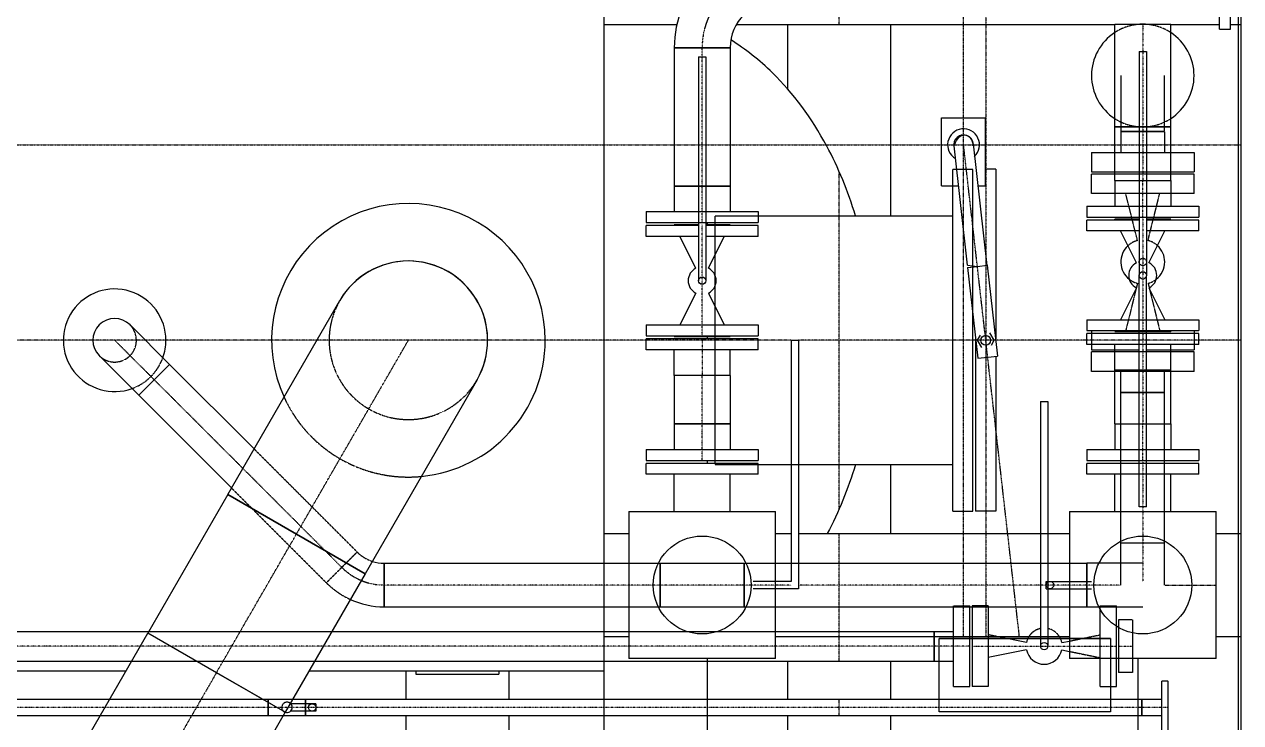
# Model space of a CAD drawing. Header units: millimetres. Extents: x -10011772 to -8149599, y 2847708 to 3434448.
# Drawn here: x -9517823 to -9512854, y 3162098 to 3164951 of the extents above; entities that cross this region are included whole.
import ezdxf

# ---------------------------------------------------------------- set-up
doc = ezdxf.new("R2010")
doc.units = ezdxf.units.MM
for name, pattern in [('DASHDOT2', [0.5, 0.25, -0.125, 0, -0.125]), ('DIVIDE2', [0.625, 0.25, -0.125, 0, -0.125, 0, -0.125]), ('HIDDEN2', [0.1875, 0.125, -0.0625])]:
    doc.linetypes.add(name, pattern=pattern)
doc.layers.add('总平面底图', color=9, linetype='Continuous')

# ---------------------------------------------------------------- blocks, each defined once
blk = doc.blocks.new('总平面底图 爆炸危险区 LOCATION I')
at = {"layer": '总平面底图', "linetype": 'Continuous'}
for p, q in [((217000, 116406.3), (217000, 119406.3)), ((218300, 119406.3), (218300, 116406.3)), ((218257, 118742), (218257, 118856.3)), ((218279.3, 118742), (218279.3, 118856.3)), ((217000, 118751.1), (217148.2, 118751.1)), ((217269.6, 118751.1), (218042.8, 118751.1)), ((217374.8, 118619.4), (217374.8, 118751.1)), ((217585.1, 118360.3), (217585.1, 118751.1)), ((218157.1, 118751.6), (218042.8, 118751.6)), ((218042.8, 118542.4), (218042.8, 118751.6)), ((218089.6, 118751.7), (218089.6, 118751.6)), ((218157.1, 118542.4), (218157.1, 118751.6)), ((218157.1, 118751.1), (218257, 118751.1)), ((218257, 118742), (218279.3, 118742)), ((218279.3, 118751.1), (218300, 118751.1)), ((217142.8, 118703.9), (217257.1, 118703.9)), ((217200, 118703.9), (217142.8, 118703.9)), ((217142.8, 118703.9), (217142.8, 118421.4)), ((217192.5, 118685.2), (217200, 118685.2)), ((217192.5, 118685.2), (217192.5, 118228)), ((217257.1, 118703.9), (217200, 118703.9)), ((217200, 118685.2), (217207.5, 118685.2)), ((217207.5, 118685.2), (217207.5, 118228)), ((217257.1, 118703.9), (217257.1, 118421.4)), ((218092.5, 118696.1), (218100, 118696.1)), ((218092.5, 118696.1), (218092.5, 118238.9)), ((218100, 118696.1), (218107.5, 118696.1)), ((218107.5, 118696.1), (218107.5, 118238.9)), ((217688.9, 118421.7), (217688.9, 118560.6)), ((217688.9, 118560.6), (217778.9, 118560.6)), ((217778.9, 118421.7), (217778.9, 118560.6)), ((218092.5, 118542.4), (218042.8, 118542.4)), ((218042.8, 118542.4), (218092.5, 118542.4)), ((218042.8, 118432.6), (218042.8, 118542.4)), ((218157.1, 118542.4), (218107.5, 118542.4)), ((218107.5, 118542.4), (218157.1, 118542.4)), ((218157.1, 118432.6), (218157.1, 118542.4)), ((217753.3, 118507.8), (217781.5, 118259.3)), ((217742.3, 118259.4), (217714.6, 118503.4)), ((217995.2, 118489.8), (218042.8, 118489.8)), ((217995.2, 118489.8), (217995.2, 118450.2)), ((218157.1, 118489.8), (218204.7, 118489.8)), ((218204.7, 118489.8), (218204.7, 118450.2)), ((217800, 118455.6), (217778.9, 118455.6)), ((217800, 118455.6), (217800, 118101.5)), ((217995.2, 118450.2), (218042.8, 118450.2)), ((218042.8, 118445.7), (217995.2, 118445.7)), ((217995.2, 118406), (217995.2, 118445.7)), ((218157.1, 118450.2), (218204.7, 118450.2)), ((218204.7, 118445.7), (218157.1, 118445.7)), ((218204.7, 118406), (218204.7, 118445.7)), ((217142.8, 118421.4), (217192.5, 118421.4)), ((217142.8, 118421.4), (217142.8, 118369)), ((217192.5, 118421.4), (217142.8, 118421.4)), ((217207.5, 118421.4), (217257.1, 118421.4)), ((217257.1, 118421.4), (217207.5, 118421.4)), ((217257.1, 118421.4), (217257.1, 118369)), ((217688.9, 118421.7), (217723.9, 118421.7)), ((217711.8, 118106.3), (217711.8, 118421.7)), ((217763.1, 118421.7), (217778.9, 118421.7)), ((218042.8, 118432.6), (218092.5, 118432.6)), ((218042.8, 118432.6), (218042.8, 118380.2)), ((218042.8, 118432.6), (218092.5, 118432.6)), ((218107.5, 118432.6), (218157.1, 118432.6)), ((218107.5, 118432.6), (218157.1, 118432.6)), ((218157.1, 118432.6), (218157.1, 118380.2)), ((218042.8, 118406), (217995.2, 118406)), ((218204.7, 118406), (218157.1, 118406)), ((217085.7, 118369), (217192.5, 118369)), ((217085.7, 118369), (217085.7, 118346.7)), ((217207.5, 118369), (217314.3, 118369)), ((217314.3, 118369), (217314.3, 118346.7)), ((217513.2, 118360.3), (217711.8, 118360.3)), ((217985.7, 118380.2), (218092.5, 118380.2)), ((217985.7, 118380.2), (217985.7, 118357.9)), ((218107.5, 118380.2), (218214.3, 118380.2)), ((218214.3, 118380.2), (218214.3, 118357.9)), ((217085.7, 118346.7), (217192.5, 118346.7)), ((217192.5, 118340.8), (217085.7, 118340.8)), ((217085.7, 118318.5), (217085.7, 118340.8)), ((217192.5, 118342.3), (217142.8, 118342.3)), ((217143.6, 118340.8), (217142.8, 118342.3)), ((217207.5, 118346.7), (217314.3, 118346.7)), ((217257.1, 118342.3), (217207.5, 118342.3)), ((217314.3, 118340.8), (217207.5, 118340.8)), ((217210.3, 118346.7), (217210.3, 118342.3)), ((217256.3, 118340.8), (217257.1, 118342.3)), ((217314.3, 118318.5), (217314.3, 118340.8)), ((217985.7, 118357.9), (218092.5, 118357.9)), ((218092.5, 118351.9), (217985.7, 118351.9)), ((217985.7, 118329.6), (217985.7, 118351.9)), ((218092.5, 118353.4), (218042.8, 118353.4)), ((218043.6, 118351.9), (218042.8, 118353.4)), ((218078.4, 118353.4), (218077.3, 118357.9)), ((218107.5, 118357.9), (218214.3, 118357.9)), ((218157.1, 118353.4), (218107.5, 118353.4)), ((218214.3, 118351.9), (218107.5, 118351.9)), ((218121.5, 118353.4), (218122.7, 118357.9)), ((218156.3, 118351.9), (218157.1, 118353.4)), ((218214.3, 118329.6), (218214.3, 118351.9)), ((217192.5, 118318.5), (217085.7, 118318.5)), ((217187.2, 118253.6), (217154.7, 118318.5)), ((217314.3, 118318.5), (217207.5, 118318.5)), ((217212.7, 118253.6), (217245.2, 118318.5)), ((218092.5, 118329.6), (217985.7, 118329.6)), ((218087.2, 118264.5), (218054.7, 118329.6)), ((218214.3, 118329.6), (218107.5, 118329.6)), ((218112.7, 118264.5), (218145.2, 118329.6)), ((217742.3, 118259.4), (217762.2, 118257.1)), ((217762.2, 118257.1), (217782, 118259.4)), ((217782, 118259.4), (217803.1, 118074.1)), ((217742.3, 118254.9), (217762.2, 118257.1)), ((217742.3, 118254.9), (217763.3, 118069.6)), ((217753.1, 118256.1), (217753.1, 118258.2)), ((217758.6, 118257.6), (217758.6, 118256.7)), ((218087.2, 118213.3), (218054.7, 118148.1)), ((218086.9, 118213.4), (218086.5, 118211.9)), ((218112.7, 118213.3), (218145.2, 118148.1)), ((218113, 118213.4), (218113.4, 118211.9)), ((216231.1, 117791.3), (216459.7, 118187.3)), ((217187.2, 118202.4), (217154.7, 118137.5)), ((217212.7, 118202.4), (217245.2, 118137.5)), ((216031.4, 118137.7), (216112.2, 118056.9)), ((217085.7, 118137.5), (217200, 118137.5)), ((217085.7, 118137.5), (217085.7, 118115.2)), ((217200, 118137.5), (217314.3, 118137.5)), ((217314.3, 118137.5), (217314.3, 118115.2)), ((217753.1, 118106.3), (217753.1, 118159.7)), ((217985.7, 118148.1), (218100, 118148.1)), ((217985.7, 118148.1), (217985.7, 118125.9)), ((218100, 118148.1), (218214.3, 118148.1)), ((218214.3, 118148.1), (218214.3, 118125.9)), ((217085.7, 118115.2), (217200, 118115.2)), ((217143.6, 118115.2), (217142.8, 118113.7)), ((217142.8, 118113.7), (217257.1, 118113.7)), ((217200, 118115.2), (217314.3, 118115.2)), ((217210.3, 118113.7), (217210.3, 118109.2)), ((217256.3, 118115.2), (217257.1, 118113.7)), ((217758.6, 118111.1), (217758.6, 117757.1)), ((217767.9, 118116.5), (217762, 118106.3)), ((217796.6, 118106.3), (217787.9, 118121.3)), ((217787.9, 118121.3), (217787.9, 118121.3)), ((217985.7, 118125.9), (218100, 118125.9)), ((218100, 118119.9), (217985.7, 118119.9)), ((217985.7, 118097.6), (217985.7, 118119.9)), ((217995.2, 118125.9), (217995.2, 118119.9)), ((218043.6, 118125.9), (218042.8, 118124.3)), ((218042.8, 118124.3), (218100, 118124.3)), ((218092.5, 118119.9), (218092.5, 118124.3)), ((218100, 118125.9), (218214.3, 118125.9)), ((218100, 118124.3), (218157.1, 118124.3)), ((218214.3, 118119.9), (218100, 118119.9)), ((218107.5, 118119.9), (218107.5, 118124.3)), ((218156.3, 118125.9), (218157.1, 118124.3)), ((218204.7, 118125.9), (218204.7, 118119.9)), ((218214.3, 118097.6), (218214.3, 118119.9)), ((217200, 118109.2), (217085.7, 118109.2)), ((217085.7, 118087), (217085.7, 118109.2)), ((217200, 118087), (217085.7, 118087)), ((217142.8, 118034.6), (217142.8, 118087)), ((217314.3, 118109.2), (217200, 118109.2)), ((217314.3, 118087), (217200, 118087)), ((217257.1, 118034.6), (217257.1, 118087)), ((217314.3, 118087), (217314.3, 118109.2)), ((217382, 118106.3), (217397, 118106.3)), ((217382, 118106.3), (217382, 117613.8)), ((217397, 118106.3), (217397, 117613.8)), ((217711.8, 117757.1), (217711.8, 118106.3)), ((217753.1, 117757.1), (217753.1, 118106.3)), ((217762, 118106.3), (217770.6, 118091.3)), ((217770.6, 118091.3), (217770.7, 118091.3)), ((217790.7, 118096.1), (217796.6, 118106.3)), ((218100, 118097.6), (217985.7, 118097.6)), ((217995.2, 118097.6), (217995.2, 118086.8)), ((217995.2, 118086.8), (218042.8, 118086.8)), ((218042.8, 118045.2), (218042.8, 118097.6)), ((218214.3, 118097.6), (218100, 118097.6)), ((218157.1, 118045.2), (218157.1, 118097.6)), ((218157.1, 118086.8), (218204.7, 118086.8)), ((218204.7, 118097.6), (218204.7, 118086.8)), ((216049.3, 117994), (215968.5, 118074.9)), ((217763.3, 118069.6), (217783.2, 118071.9)), ((217783.2, 118071.9), (217803.1, 118074.1)), ((217800, 118073.8), (217800, 117757.1)), ((218042.8, 118082.4), (217995.2, 118082.4)), ((217995.2, 118042.7), (217995.2, 118082.4)), ((218204.7, 118082.4), (218157.1, 118082.4)), ((218204.7, 118042.7), (218204.7, 118082.4)), ((216112.2, 118056.9), (216049.3, 117994)), ((216080.8, 118025.5), (216112.2, 118056.9)), ((216284.8, 117884.3), (216112.2, 118056.9)), ((218042.8, 118042.7), (217995.2, 118042.7)), ((218042.8, 118045.2), (218100, 118045.2)), ((218042.8, 117935.4), (218042.8, 118045.2)), ((218100, 118045.2), (218042.8, 118045.2)), ((218100, 118045.2), (218157.1, 118045.2)), ((218157.1, 118045.2), (218100, 118045.2)), ((218157.1, 117935.4), (218157.1, 118045.2)), ((218204.7, 118042.7), (218157.1, 118042.7)), ((216049.3, 117994), (216080.8, 118025.5)), ((216740.2, 118025.3), (216511.6, 117629.4)), ((217200, 118034.6), (217142.8, 118034.6)), ((217142.8, 118034.6), (217142.8, 117935.4)), ((217200, 118034.6), (217142.8, 118034.6)), ((217257.1, 118034.6), (217200, 118034.6)), ((217257.1, 118034.6), (217200, 118034.6)), ((217257.1, 118034.6), (217257.1, 117935.4)), ((216238.8, 117804.6), (216049.3, 117994)), ((217891.1, 117981.3), (217898.6, 117981.3)), ((217891.1, 117981.3), (217891.1, 117711.5)), ((217898.6, 117981.3), (217906.1, 117981.3)), ((217906.1, 117981.3), (217906.1, 117711.5)), ((217200, 117935.4), (217142.8, 117935.4)), ((217142.8, 117935.4), (217200, 117935.4)), ((217142.8, 117935.4), (217142.8, 117883)), ((217257.1, 117935.4), (217200, 117935.4)), ((217200, 117935.4), (217257.1, 117935.4)), ((217257.1, 117935.4), (217257.1, 117883)), ((218042.8, 117935.4), (218100, 117935.4)), ((218042.8, 117935.4), (218042.8, 117883)), ((218042.8, 117935.4), (218100, 117935.4)), ((218100, 117935.4), (218157.1, 117935.4)), ((218100, 117935.4), (218157.1, 117935.4)), ((218157.1, 117935.4), (218157.1, 117883)), ((217085.7, 117883), (217200, 117883)), ((217085.7, 117883), (217085.7, 117860.7)), ((217200, 117883), (217314.3, 117883)), ((217314.3, 117883), (217314.3, 117860.7)), ((217985.7, 117883), (218100, 117883)), ((217985.7, 117883), (217985.7, 117860.8)), ((218100, 117883), (218214.3, 117883)), ((218214.3, 117883), (218214.3, 117860.8)), ((217085.7, 117860.7), (217200, 117860.7)), ((217200, 117854.8), (217085.7, 117854.8)), ((217085.7, 117832.5), (217085.7, 117854.8)), ((217200, 117860.7), (217314.3, 117860.7)), ((217314.3, 117854.8), (217200, 117854.8)), ((217210.3, 117860.7), (217210.3, 117854.8)), ((217314.3, 117832.5), (217314.3, 117854.8)), ((217513.2, 117852.3), (217711.8, 117852.3)), ((217585.1, 117711.5), (217585.1, 117852.3)), ((217985.7, 117860.8), (218100, 117860.8)), ((218100, 117854.8), (217985.7, 117854.8)), ((217985.7, 117832.5), (217985.7, 117854.8)), ((218055.5, 117854.8), (218055.5, 117860.8)), ((218092.5, 117854.8), (218092.5, 117860.8)), ((218100, 117860.8), (218214.3, 117860.8)), ((218214.3, 117854.8), (218100, 117854.8)), ((218107.5, 117854.8), (218107.5, 117860.8)), ((218144.4, 117854.8), (218144.4, 117860.8)), ((218214.3, 117832.5), (218214.3, 117854.8)), ((217200, 117832.5), (217085.7, 117832.5)), ((217142.8, 117756.3), (217142.8, 117832.5)), ((217314.3, 117832.5), (217200, 117832.5)), ((217257.1, 117756.3), (217257.1, 117832.5)), ((218100, 117832.5), (217985.7, 117832.5)), ((218042.8, 117756.3), (218042.8, 117832.5)), ((218214.3, 117832.5), (218100, 117832.5)), ((218157.1, 117756.3), (218157.1, 117832.5)), ((216231.1, 117791.3), (216067.7, 117508.2)), ((216231.1, 117791.3), (216511.6, 117629.4)), ((216371.4, 117710.4), (216231.1, 117791.3)), ((217050, 117756.3), (217350, 117756.3)), ((217050, 117756.3), (217050, 117456.3)), ((217350, 117456.3), (217350, 117756.3)), ((217711.8, 117757.1), (217753.1, 117757.1)), ((217800, 117757.1), (217758.6, 117757.1)), ((217950, 117756.3), (218250, 117756.3)), ((217950, 117756.3), (217950, 117456.3)), ((218250, 117456.3), (218250, 117756.3)), ((216511.6, 117629.4), (216371.4, 117710.4)), ((217000, 117711.5), (217050, 117711.5)), ((217350, 117711.5), (217382, 117711.5)), ((217397, 117711.5), (217950, 117711.5)), ((218250, 117711.5), (218300, 117711.5)), ((216550.8, 117561.9), (216550.8, 117650.8)), ((216550.8, 117650.8), (216550.8, 117606.3)), ((216550.8, 117650.8), (217050, 117650.8)), ((217350, 117650.8), (217382, 117650.8)), ((217397, 117650.8), (217950, 117650.8)), ((216511.6, 117629.4), (216348.1, 117346.3)), ((217382, 117613.8), (217350, 117613.8)), ((217397, 117613.8), (217397, 117598.8)), ((217903, 117606.3), (217903, 117613.8)), ((217903, 117613.8), (217950, 117613.8)), ((216550.8, 117606.3), (216550.8, 117561.9)), ((217397, 117598.8), (217350, 117598.8)), ((217903, 117598.8), (217903, 117606.3)), ((217903, 117598.8), (217950, 117598.8)), ((216550.8, 117561.9), (217050, 117561.9)), ((217350, 117561.9), (217950, 117561.9)), ((215839.1, 117112.3), (216067.7, 117508.2)), ((216348.1, 117346.3), (216067.7, 117508.2)), ((216207.9, 117427.2), (216067.7, 117508.2)), ((217000, 117501.1), (217050, 117501.1)), ((217350, 117501.1), (217950, 117501.1)), ((217673.6, 117501.1), (217673.6, 117451.1)), ((217673.6, 117481.3), (217673.6, 117501.1)), ((217683.9, 117347), (217683.9, 117497)), ((217683.9, 117347), (217683.9, 117497)), ((217683.9, 117497), (218033.9, 117497)), ((218033.9, 117497), (217683.9, 117497)), ((217713.4, 117481.3), (217713.4, 117501.1)), ((217746.7, 117481.3), (217746.7, 117501.1)), ((217751.2, 117501.1), (217751.2, 117481.3)), ((217784.5, 117501.1), (217784.5, 117481.3)), ((217862.5, 117488.7), (217801.6, 117501.1)), ((217891.1, 117501.1), (217891.1, 117481.3)), ((217906.1, 117501.1), (217906.1, 117481.3)), ((217934.7, 117488.7), (217950, 117491.8)), ((218033.9, 117497), (218033.9, 117347)), ((218033.9, 117497), (218033.9, 117347)), ((218250, 117501.1), (218300, 117501.1)), ((217673.6, 117451.1), (217673.6, 117481.3)), ((217713.4, 117398.8), (217713.4, 117481.3)), ((217746.7, 117398.8), (217746.7, 117481.3)), ((217751.2, 117481.3), (217751.2, 117398.8)), ((217784.5, 117481.3), (217784.5, 117398.8)), ((217862.5, 117473.9), (217784.5, 117458)), ((217934.7, 117473.9), (217950, 117470.8)), ((217350, 117456.3), (217050, 117456.3)), ((217210.3, 117456.3), (217210.3, 116406.3)), ((217210.3, 117451.1), (217673.6, 117451.1)), ((217374.8, 117373), (217374.8, 117451.1)), ((217585.1, 117373), (217585.1, 117451.1)), ((217673.6, 117451.1), (217713.4, 117451.1)), ((218250, 117456.3), (217950, 117456.3)), ((218012.7, 117398.8), (218012.7, 117456.3)), ((218046.1, 117398.8), (218046.1, 117456.3)), ((218050.5, 117456.3), (218050.5, 117427.3)), ((218079, 117456.3), (218079, 117427.3)), ((218089.6, 117456.3), (218089.6, 116406.3)), ((213397.2, 117431.3), (216023.3, 117431.3)), ((216348.1, 117346.3), (216207.9, 117427.2)), ((216397.2, 117431.3), (217000, 117431.3)), ((216594.8, 117431.3), (216594.8, 117373)), ((216614.9, 117431.3), (216614.9, 117424.4)), ((216614.9, 117424.4), (216784.9, 117424.4)), ((216784.9, 117431.3), (216784.9, 117424.4)), ((216805.1, 117431.3), (216805.1, 117373)), ((218079, 117427.3), (218050.5, 117427.3)), ((217713.4, 117398.8), (217746.7, 117398.8)), ((217784.5, 117398.8), (217751.2, 117398.8)), ((218012.7, 117398.8), (218046.1, 117398.8)), ((215458.3, 117373), (215989.6, 117373)), ((216363.6, 117373), (216390, 117373)), ((216390, 117363.8), (216390, 117373)), ((216390.1, 117373), (216390.1, 117363.8)), ((216390.1, 117373), (217000, 117373)), ((217210.3, 117373), (218089.6, 117373)), ((216348.1, 117346.3), (216119.5, 116950.3)), ((216411, 117363.8), (216359.5, 117363.8)), ((216411, 117348.8), (216359.5, 117348.8)), ((216390, 117339.6), (216390, 117348.8)), ((216390.1, 117348.8), (216390.1, 117339.6)), ((216411, 117363.8), (216411, 117356.3)), ((216411, 117356.3), (216411, 117348.8)), ((218033.9, 117347), (217683.9, 117347)), ((218033.9, 117347), (217683.9, 117347)), ((215467.3, 117339.6), (215970.3, 117339.6)), ((216344.3, 117339.6), (216390, 117339.6)), ((216390.1, 117339.6), (217000, 117339.6)), ((216594.8, 117339.6), (216594.8, 117273)), ((216805.1, 117339.6), (216805.1, 117273)), ((217210.3, 117339.6), (218089.6, 117339.6)), ((217374.8, 117273), (217374.8, 117339.6)), ((217585.1, 117273), (217585.1, 117339.6))]:
    blk.add_line(p, q, dxfattribs=at)
at = {"layer": '总平面底图'}
blk.add_line((218294.9, 119406.3), (218294.9, 116406.3), dxfattribs=at)
at = {"layer": '总平面底图', "linetype": 'DASHDOT2'}
for p, q in [((217480, 118751.1), (217480, 118961.5)), ((217733.9, 118751.1), (217733.9, 118961.5)), ((217779.3, 118961.5), (217779.3, 118751.1)), ((217733.9, 118525.5), (217733.9, 118751.1)), ((217779.3, 118751.1), (217779.3, 117711.5)), ((217733.9, 117861.7), (217733.9, 118525.5)), ((214713.9, 118505.6), (217408.4, 118505.6)), ((217408.4, 118505.6), (217714.4, 118505.6)), ((217714.4, 118505.6), (217753.6, 118505.6)), ((217762.2, 118257.1), (217733.9, 118505.6)), ((217753.6, 118505.6), (218042.8, 118505.6)), ((218042.8, 118505.6), (218300, 118505.6)), ((217480, 117761.9), (217480, 118450.8)), ((217783.2, 118071.9), (217762.2, 118257.1)), ((217367.4, 118106.3), (214769.3, 118106.3)), ((217382, 118106.3), (217367.4, 118106.3)), ((217985.7, 118106.3), (217397, 118106.3)), ((218300, 118106.3), (217985.7, 118106.3)), ((217824.1, 117711.5), (217783.2, 118071.9)), ((217733.9, 117711.5), (217733.9, 117861.7)), ((217480, 117451.1), (217480, 117711.5)), ((217733.9, 117501.1), (217733.9, 117711.5)), ((217779.3, 117711.5), (217779.3, 117501.1)), ((217848, 117501.1), (217824.1, 117711.5)), ((218144.4, 117606.3), (218250, 117606.3)), ((217480, 117339.6), (217480, 117373))]:
    blk.add_line(p, q, dxfattribs=at)
at = {"layer": '总平面底图', "linetype": 'DIVIDE2'}
for p, q in [((218100, 118751.7), (218100, 118751.6)), ((218100, 118751.7), (218100, 118751.7)), ((218100, 118751.6), (218100, 118696.1)), ((217200, 118703.9), (217200, 118703.9)), ((217200, 118703.9), (217200, 118703.9)), ((217200, 118685.2), (217200, 118703.9)), ((217200, 118421.4), (217200, 118685.2)), ((218100, 118696.1), (218100, 118542.4)), ((218100, 118542.4), (218100, 118542.4)), ((218100, 118542.4), (218100, 118542.4)), ((218100, 118542.4), (218100, 118432.6)), ((217200, 118346.7), (217200, 118421.4)), ((218100, 118357.9), (218100, 118432.6)), ((217200, 118113.7), (217200, 118342.3)), ((218100, 118357.9), (218100, 118353.4)), ((218100, 118353.4), (218100, 118124.3)), ((218100, 118124.3), (218100, 118119.9)), ((218100, 118119.9), (218100, 118045.2)), ((216000, 118106.3), (216080.8, 118025.5)), ((216371.4, 117710.4), (216600, 118106.3)), ((217200, 118109.2), (217200, 118034.6)), ((218100, 118045.2), (218100, 117935.4)), ((216080.8, 118025.5), (216261.8, 117844.5)), ((216080.8, 118025.5), (216080.8, 118025.5)), ((216080.8, 118025.5), (216080.8, 118025.5)), ((217200, 117935.4), (217200, 118034.6)), ((217200, 117860.7), (217200, 117935.4)), ((218100, 117860.8), (218100, 117935.4)), ((216261.8, 117844.5), (216464, 117642.2)), ((218100, 117860.8), (218100, 117692.2)), ((216207.9, 117427.2), (216371.4, 117710.4)), ((216371.4, 117710.4), (216371.4, 117710.4)), ((216371.4, 117710.4), (216371.4, 117710.4)), ((218100, 117692.2), (218100, 117692.1)), ((218100, 117692.1), (218100, 117613.8)), ((216464, 117642.2), (216464, 117642.2)), ((216464, 117642.2), (216464, 117642.2)), ((216550.7, 117606.3), (216550.7, 117606.3)), ((216550.7, 117606.3), (216550.8, 117606.3)), ((217050, 117606.3), (216550.8, 117606.3)), ((217114.1, 117606.3), (217050, 117606.3)), ((217114.1, 117606.3), (217114.1, 117606.3)), ((217114.1, 117606.3), (217114.1, 117606.3)), ((217285.8, 117606.3), (217114.1, 117606.3)), ((217382, 117606.3), (217285.8, 117606.3)), ((217285.8, 117606.3), (217285.8, 117606.3)), ((217903, 117606.3), (217397, 117606.3)), ((217985.7, 117606.3), (217903, 117606.3)), ((217985.7, 117606.3), (217985.7, 117606.3)), ((217985.7, 117606.3), (217985.7, 117606.3)), ((218055.5, 117606.3), (217985.7, 117606.3)), ((217350, 117481.3), (214613.5, 117481.3)), ((217673.6, 117481.3), (217350, 117481.3)), ((217746.7, 117481.3), (217673.6, 117481.3)), ((217751.2, 117481.3), (217950, 117481.3)), ((217950, 117481.3), (218046.1, 117481.3)), ((218050.5, 117481.3), (218079, 117481.3)), ((216207.9, 117427.2), (215979.3, 117031.3)), ((216207.9, 117427.2), (216207.9, 117427.2)), ((216207.9, 117427.2), (216207.9, 117427.2)), ((215980, 117356.3), (215455.7, 117356.3)), ((216313.9, 117356.3), (215980, 117356.3)), ((216313.9, 117356.3), (216313.9, 117356.3)), ((216313.9, 117356.3), (216313.9, 117356.3)), ((216390, 117356.3), (216313.9, 117356.3)), ((216390.1, 117356.3), (216390, 117356.3)), ((216411, 117356.3), (216390.1, 117356.3)), ((217000, 117356.3), (216411, 117356.3)), ((217210.3, 117356.3), (217000, 117356.3)), ((218089.6, 117356.3), (217210.3, 117356.3)), ((218098.1, 117356.3), (218089.6, 117356.3)), ((218152, 117356.3), (218098.1, 117356.3))]:
    blk.add_line(p, q, dxfattribs=at)
at = {"layer": '总平面底图', "linetype": 'HIDDEN2'}
for p, q in [((218055.5, 118647), (218055.5, 118532.7)), ((218144.4, 118532.7), (218144.4, 118647)), ((218100, 118532.7), (218055.5, 118532.7)), ((218055.5, 118532.7), (218100, 118532.7)), ((218055.5, 118532.7), (218055.5, 118489.8)), ((218107.5, 118542.4), (218092.5, 118542.4)), ((218092.5, 118542.4), (218100, 118542.4)), ((218100, 118542.4), (218107.5, 118542.4)), ((218144.4, 118532.7), (218100, 118532.7)), ((218100, 118532.7), (218144.4, 118532.7)), ((218144.4, 118532.7), (218144.4, 118489.8)), ((218042.8, 118489.8), (218100, 118489.8)), ((218100, 118489.8), (218157.1, 118489.8)), ((217711.8, 118421.7), (217711.8, 118455.6)), ((217711.8, 118455.6), (217753.1, 118455.6)), ((217753.1, 118258.2), (217753.1, 118455.6)), ((218042.8, 118450.2), (218100, 118450.2)), ((218100, 118445.7), (218042.8, 118445.7)), ((218100, 118450.2), (218157.1, 118450.2)), ((218157.1, 118445.7), (218100, 118445.7)), ((217192.5, 118421.4), (217200, 118421.4)), ((217200, 118421.4), (217192.5, 118421.4)), ((217200, 118421.4), (217207.5, 118421.4)), ((217207.5, 118421.4), (217200, 118421.4)), ((218092.5, 118432.6), (218100, 118432.6)), ((218092.5, 118432.6), (218100, 118432.6)), ((218100, 118432.6), (218107.5, 118432.6)), ((218100, 118432.6), (218107.5, 118432.6)), ((218100, 118406), (218042.8, 118406)), ((218077.3, 118357.9), (218065.3, 118406)), ((218157.1, 118406), (218100, 118406)), ((218122.7, 118357.9), (218134.6, 118406)), ((217192.5, 118369), (217200, 118369)), ((217200, 118369), (217207.5, 118369)), ((217226.9, 118106.3), (217226.9, 118360.3)), ((217226.9, 118360.3), (217513.2, 118360.3)), ((218092.5, 118380.2), (218100, 118380.2)), ((218100, 118380.2), (218107.5, 118380.2)), ((217192.5, 118346.7), (217200, 118346.7)), ((217200, 118346.7), (217207.5, 118346.7)), ((218089.2, 118309.8), (218078.4, 118353.4)), ((218092.5, 118357.9), (218100, 118357.9)), ((218100, 118357.9), (218107.5, 118357.9)), ((218110.7, 118309.8), (218121.5, 118353.4)), ((217753.1, 118159.7), (217753.1, 118256.1)), ((218092.5, 118124.3), (218092.5, 118238.9)), ((218107.5, 118124.3), (218107.5, 118238.9)), ((218086.5, 118211.9), (218065.3, 118126.5)), ((218089.2, 118222.7), (218086.9, 118213.4)), ((218110.7, 118222.7), (218113, 118213.4)), ((218113.4, 118211.9), (218134.6, 118126.5)), ((217995.2, 118126.5), (218092.5, 118126.5)), ((217995.2, 118126.5), (217995.2, 118125.9)), ((217995.2, 118119.9), (217995.2, 118097.6)), ((218092.5, 117860.8), (218092.5, 118119.9)), ((218107.5, 118126.5), (218204.7, 118126.5)), ((218107.5, 117860.8), (218107.5, 118119.9)), ((218204.7, 118126.5), (218204.7, 118125.9)), ((218204.7, 118119.9), (218204.7, 118097.6)), ((217226.9, 117852.3), (217226.9, 118106.3)), ((218042.8, 118086.8), (218092.5, 118086.8)), ((218107.5, 118086.8), (218157.1, 118086.8)), ((218100, 118082.4), (218042.8, 118082.4)), ((218157.1, 118082.4), (218100, 118082.4)), ((218100, 118042.7), (218042.8, 118042.7)), ((218055.5, 117999.8), (218055.5, 118042.7)), ((218157.1, 118042.7), (218100, 118042.7)), ((218144.4, 117999.8), (218144.4, 118042.7)), ((218055.5, 117999.8), (218100, 117999.8)), ((218055.5, 117860.8), (218055.5, 117999.8)), ((218100, 117999.8), (218055.5, 117999.8)), ((218100, 117999.8), (218144.4, 117999.8)), ((218144.4, 117999.8), (218100, 117999.8)), ((218144.4, 117860.8), (218144.4, 117999.8)), ((216495.5, 117673.7), (216284.8, 117884.3)), ((217226.9, 117852.3), (217513.2, 117852.3)), ((218055.5, 117692.2), (218055.5, 117854.8)), ((218092.5, 117766.3), (218092.5, 117854.8)), ((218107.5, 117766.3), (218107.5, 117854.8)), ((218144.4, 117692.2), (218144.4, 117854.8)), ((216432.6, 117610.8), (216238.8, 117804.6)), ((218100, 117766.3), (218092.5, 117766.3)), ((218107.5, 117766.3), (218100, 117766.3)), ((217891.1, 117711.5), (217891.1, 117501.1)), ((217906.1, 117711.5), (217906.1, 117501.1)), ((218055.5, 117692.2), (218100, 117692.2)), ((218144.4, 117692.1), (218055.5, 117692.1)), ((218055.5, 117606.3), (218055.5, 117692.1)), ((218100, 117692.2), (218144.4, 117692.2)), ((218144.4, 117606.3), (218144.4, 117692.1)), ((216432.6, 117610.8), (216495.5, 117673.7)), ((216464, 117642.2), (216495.5, 117673.7)), ((216432.6, 117610.8), (216464, 117642.2)), ((217050, 117650.8), (217114.1, 117650.8)), ((217114.1, 117650.8), (217114.1, 117606.3)), ((217114.1, 117606.3), (217114.1, 117650.8)), ((217114.1, 117650.8), (217285.8, 117650.8)), ((217285.8, 117650.8), (217285.8, 117561.9)), ((217285.8, 117650.8), (217350, 117650.8)), ((217285.8, 117606.3), (217285.8, 117650.8)), ((217382, 117650.8), (217397, 117650.8)), ((217950, 117650.8), (217985.7, 117650.8)), ((217985.7, 117606.3), (217985.7, 117650.8)), ((218100, 117650.8), (217985.7, 117650.8)), ((217985.7, 117650.8), (217985.7, 117561.9)), ((217350, 117613.8), (217304.5, 117613.8)), ((217950, 117613.8), (217995.4, 117613.8)), ((217114.1, 117606.3), (217114.1, 117561.9)), ((217114.1, 117561.9), (217114.1, 117606.3)), ((217285.8, 117561.9), (217285.8, 117606.3)), ((217350, 117598.8), (217304.5, 117598.8)), ((217950, 117598.8), (217995.4, 117598.8)), ((217985.7, 117561.9), (217985.7, 117606.3)), ((217713.4, 117501.1), (217713.4, 117563.9)), ((217713.4, 117563.9), (217746.7, 117563.9)), ((217746.7, 117501.1), (217746.7, 117563.9)), ((217751.2, 117563.9), (217751.2, 117501.1)), ((217784.5, 117563.9), (217751.2, 117563.9)), ((217784.5, 117563.9), (217784.5, 117501.1)), ((218012.7, 117481.3), (218012.7, 117563.9)), ((218012.7, 117563.9), (218046.1, 117563.9)), ((218046.1, 117481.3), (218046.1, 117563.9)), ((217050, 117561.9), (217114.1, 117561.9)), ((217114.1, 117561.9), (217285.8, 117561.9)), ((217285.8, 117561.9), (217350, 117561.9)), ((217950, 117561.9), (217985.7, 117561.9)), ((217985.7, 117561.9), (218100, 117561.9)), ((218050.5, 117535.3), (218050.5, 117481.3)), ((218079, 117535.3), (218050.5, 117535.3)), ((218079, 117535.3), (218079, 117481.3)), ((214613.5, 117511.5), (217673.6, 117511.5)), ((217673.6, 117511.5), (217673.6, 117501.1)), ((217673.6, 117501.1), (217673.6, 117511.5)), ((217673.6, 117511.5), (217713.4, 117511.5)), ((217801.6, 117501.1), (217784.5, 117504.6)), ((217950, 117491.8), (218012.7, 117504.6)), ((217950, 117470.8), (218012.7, 117458)), ((218012.7, 117456.3), (218012.7, 117481.3)), ((218046.1, 117456.3), (218046.1, 117481.3)), ((218050.5, 117481.3), (218050.5, 117456.3)), ((218079, 117481.3), (218079, 117456.3)), ((214613.5, 117451.1), (217210.3, 117451.1)), ((218139.2, 117356.3), (218139.2, 117410.3)), ((218139.2, 117410.3), (218152, 117410.3)), ((218152, 117356.3), (218152, 117410.3)), ((215989.6, 117373), (216313.9, 117373)), ((216313.9, 117356.3), (216313.9, 117373)), ((216313.9, 117373), (216363.6, 117373)), ((216313.9, 117373), (216313.9, 117339.6)), ((217000, 117373), (217210.3, 117373)), ((218089.6, 117373), (218098.1, 117373)), ((218098.1, 117373), (218098.1, 117339.6)), ((218098.1, 117356.3), (218098.1, 117373)), ((218098.1, 117373), (218139.2, 117373)), ((216313.9, 117339.6), (216313.9, 117356.3)), ((216390, 117356.3), (216390, 117363.8)), ((216390, 117348.8), (216390, 117356.3)), ((216390.1, 117363.8), (216390.1, 117348.8)), ((218098.1, 117339.6), (218098.1, 117356.3)), ((218139.2, 117302.3), (218139.2, 117356.3)), ((218152, 117302.3), (218152, 117356.3)), ((215970.3, 117339.6), (216313.9, 117339.6)), ((216313.9, 117339.6), (216344.3, 117339.6)), ((217000, 117339.6), (217210.3, 117339.6)), ((218089.6, 117339.6), (218098.1, 117339.6)), ((218098.1, 117339.6), (218139.2, 117339.6))]:
    blk.add_line(p, q, dxfattribs=at)
blk.add_circle((218100, 118266.3), 7.5, dxfattribs=at)
at = {"layer": '总平面底图', "linetype": 'Continuous'}
for centre, radius in [((217200, 118228), 7.5), ((218100, 118238.9), 7.5), ((217779.3, 118106.3), 10), ((217200, 117606.3), 100), ((218100, 117606.3), 100), ((217910.5, 117606.3), 7.5), ((217898.6, 117481.3), 7.5), ((216403.5, 117356.3), 7.5)]:
    blk.add_circle(centre, radius, dxfattribs=at)
for centre, radius, start, end in [((217352.4, 118703.9), 209.5, 90, 180), ((217352.4, 118703.9), 95.2, 90, 180), ((218100, 118647), 104.8, 123.0557, 236.9443), ((218100, 118647), 104.8, 92.708, 92.9303), ((218100, 118647), 104.8, 87.0697, 87.292), ((218100, 118647), 104.8, 0, 56.9443), ((218100, 118647), 104.8, 303.0557, 0), ((217733.9, 118505.6), 32.5, 313.3282, 239.6292), ((217733.9, 118505.6), 20, 353.5213, 199.4361), ((216600, 118106.3), 279.4, 0, 204.5814), ((218100, 118266.3), 44.9, 132.3139, 232.2493), ((218100, 118266.3), 44.9, 0, 47.6861), ((216600, 118106.3), 161.9, 0, 150), ((216600, 118106.3), 161.9, 330, 150), ((218100, 118238.9), 28.6, 116.5142, 243.4858), ((218100, 118238.9), 28.6, 0, 63.4858), ((218100, 118266.3), 44.9, 307.7507, 0), ((217200, 118228), 28.6, 116.5651, 243.4349), ((217200, 118228), 28.6, 0, 63.4349), ((218100, 118238.9), 28.6, 296.5142, 0), ((216000, 118106.3), 104.8, 0, 289.8973), ((217200, 118228), 28.6, 296.5651, 0), ((216000, 118106.3), 44.5, 45, 225), ((216000, 118106.3), 44.5, 45, 225), ((216000, 118106.3), 104.8, 340.1027, 0), ((216600, 118106.3), 279.4, 275.4186, 0), ((216600, 118106.3), 161.9, 330, 0), ((216550.8, 117728.9), 78.2, 251.6984, 270), ((216550.8, 117728.9), 167.1, 245.4446, 270), ((217898.6, 117481.3), 36.9, 147.4298, 168.4388), ((217898.6, 117481.3), 36.9, 11.5612, 32.5702), ((217898.6, 117481.3), 36.9, 191.5612, 348.4388), ((216352, 117356.3), 10.7, 249.1657, 0), ((216352, 117356.3), 10.7, 0, 50.8343)]:
    blk.add_arc(centre, radius, start, end, dxfattribs=at)
at = {"layer": '总平面底图', "linetype": 'DIVIDE2'}
for centre, radius, start, end in [((217352.4, 118703.9), 152.4, 90, 180), ((216550.8, 117728.9), 122.6, 225, 247.4275), ((216550.8, 117728.9), 122.6, 247.4275, 270)]:
    blk.add_arc(centre, radius, start, end, dxfattribs=at)
at = {"layer": '总平面底图', "linetype": 'HIDDEN2'}
for centre, radius, start, end in [((218100, 118647), 104.8, 92.9303, 123.0557), ((218100, 118647), 104.8, 87.292, 92.708), ((218100, 118647), 104.8, 56.9443, 87.0697), ((218100, 118647), 104.8, 236.9443, 303.0557), ((218100, 118266.3), 44.9, 103.9121, 132.3139), ((218100, 118266.3), 44.9, 47.6861, 76.0879), ((218100, 118266.3), 44.9, 232.2493, 256.0879), ((218100, 118266.3), 44.9, 283.9121, 307.7507), ((216600, 118106.3), 161.9, 150, 330), ((216000, 118106.3), 44.4, 0, 45), ((216000, 118106.3), 44.5, 225, 0), ((216000, 118106.3), 104.8, 289.8973, 340.1027), ((216600, 118106.3), 279.4, 204.5814, 275.4186), ((216550.8, 117728.9), 78.2, 225, 251.6984), ((216550.8, 117728.9), 167.1, 225, 245.4446), ((217898.6, 117481.3), 36.9, 101.7395, 147.4298), ((217898.6, 117481.3), 36.9, 32.5702, 78.2605), ((216352, 117356.3), 10.7, 50.8343, 249.1657)]:
    blk.add_arc(centre, radius, start, end, dxfattribs=at)
at = {"layer": '总平面底图', "linetype": 'Continuous'}
blk.add_ellipse((217733.9, 118505.6), major_axis=(-2.3, 19.9), ratio=0.974537, start_param=4.712389, end_param=6.283185, dxfattribs=at)
for points in [[(217343.8, 118652.4), (217317.1, 118678.6), (217288.5, 118701.2), (217258.4, 118719.8)], [(217454.5, 118503.1), (217423.7, 118560.2), (217386.2, 118610.8), (217343.8, 118652.4)], [(217714.5, 118504.6), (217714.4, 118506.7), (217714.6, 118508.8), (217715.1, 118510.8)], [(217714.6, 118503.4), (217714.6, 118503.4), (217722.5, 118524.4), (217731.7, 118525.4)], [(217715.1, 118510.8), (217715.3, 118511.5), (217715.5, 118512.1), (217715.7, 118512.8)], [(217715.7, 118512.8), (217716.5, 118514.8), (217717.6, 118516.7), (217718.9, 118518.4)], [(217718.9, 118518.4), (217720.3, 118520.1), (217722, 118521.6), (217723.8, 118522.7)], [(217723.8, 118522.7), (217725.6, 118523.8), (217727.6, 118524.6), (217729.6, 118525.1)], [(217729.6, 118525.1), (217730.3, 118525.2), (217731, 118525.3), (217731.7, 118525.4)], [(217513.2, 118360.3), (217498, 118410.9), (217478.2, 118458.9), (217454.5, 118503.1)], [(217714.6, 118503.4), (217714.5, 118503.8), (217714.5, 118504.2), (217714.5, 118504.6)], [(217513.2, 117852.3), (217498.2, 117802.5), (217478.8, 117755.1), (217455.5, 117711.5)]]:
    blk.add_open_spline(points, degree=3, dxfattribs=at)

msp = doc.modelspace()

# ---------------------------------------------------------------- block references
at = {"layer": '总平面底图', "xscale": 2, "yscale": 2, "zscale": 2}
msp.add_blockref('总平面底图 爆炸危险区 LOCATION I', (-9949454.3, 2927447.9), dxfattribs=at)

doc.saveas('drawing.dxf')
